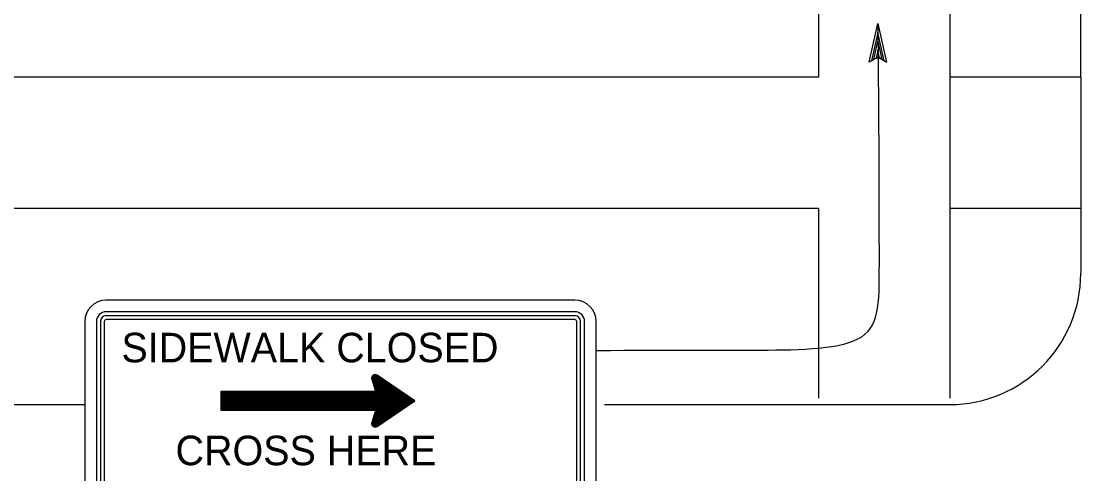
# Model space of a CAD drawing. Extents: x -893 to 867, y -474 to 712.
# Drawn here: x -112.5 to 49.1, y -172 to -101.9 of the extents above; entities that cross this region are included whole.
import ezdxf

# ---------------------------------------------------------------- set-up
doc = ezdxf.new("R2010")
doc.units = 0
for name, color, linetype in [('45 Signing', 7, 'Continuous'), ('56 Stage 3 Anno', 7, 'Continuous'), ('57 Undefined', 7, 'Continuous'), ('60 Nongeo Data', 7, 'Continuous')]:
    doc.layers.add(name, color=color, linetype=linetype)

msp = doc.modelspace()

# ---------------------------------------------------------------- linework, layer by layer
at = {"layer": '45 Signing'}
for p, q in [((-59.1, -156.33), (-54.37, -161.06)), ((-59.09, -156.39), (-58.5, -155.8)), ((-59.08, -156.21), (-58.68, -155.82)), ((-59.07, -156.52), (-58.37, -155.82)), ((-59.07, -156.19), (-54.27, -161)), ((-59.07, -156.51), (-58.52, -158.32)), ((-59.07, -156.52), (-54.46, -161.13)), ((-59.03, -156.65), (-58.26, -155.87)), ((-59.03, -156.08), (-54.18, -160.93)), ((-59, -156.75), (-54.56, -161.19)), ((-58.99, -156.77), (-58.16, -155.94)), ((-58.96, -155.99), (-54.08, -160.86)), ((-58.96, -156.89), (-58.07, -156)), ((-58.92, -157.01), (-57.97, -156.07)), ((-58.88, -155.91), (-53.98, -160.8)), ((-58.88, -157.14), (-57.88, -156.13)), ((-58.84, -157.26), (-57.78, -156.2)), ((-58.81, -157.38), (-57.69, -156.26)), ((-58.78, -155.85), (-53.89, -160.73)), ((-58.77, -157.51), (-57.59, -156.33)), ((-58.73, -157.63), (-57.5, -156.39)), ((-58.69, -157.75), (-57.4, -156.46)), ((-58.66, -155.81), (-53.79, -160.67)), ((-58.66, -157.87), (-57.31, -156.52)), ((-58.62, -158), (-57.21, -156.59)), ((-58.58, -158.12), (-57.12, -156.65)), ((-58.54, -158.24), (-57.02, -156.72)), ((-58.51, -155.8), (-53.7, -160.6)), ((-58.28, -155.86), (-53.6, -160.54)), ((-52.51, -159.8), (-58.25, -155.88)), ((-57.79, -156.2), (-53.51, -160.47)), ((-57.28, -156.54), (-53.41, -160.41)), ((-82.04, -161.27), (-82.04, -158.32)), ((-82.04, -158.32), (-58.52, -158.32)), ((-82.04, -158.33), (-82.03, -158.32)), ((-82.04, -158.49), (-81.87, -158.32)), ((-82.04, -158.65), (-81.71, -158.32)), ((-82.04, -158.81), (-81.55, -158.32)), ((-82.04, -158.97), (-81.39, -158.32)), ((-82.04, -159.13), (-81.23, -158.32)), ((-82.04, -159.29), (-81.07, -158.32)), ((-82.04, -159.45), (-80.91, -158.32)), ((-82.04, -159.61), (-80.75, -158.32)), ((-82.04, -159.77), (-80.59, -158.32)), ((-82.04, -159.93), (-80.43, -158.32)), ((-82.04, -160.09), (-80.27, -158.32)), ((-82.04, -160.25), (-80.11, -158.32)), ((-82.04, -160.41), (-79.95, -158.32)), ((-82.04, -160.57), (-79.79, -158.32)), ((-82.04, -160.73), (-79.63, -158.32)), ((-82.04, -160.89), (-79.47, -158.32)), ((-82.04, -161.06), (-79.31, -158.32)), ((-82.04, -161.22), (-79.15, -158.32)), ((-81.96, -158.32), (-79.01, -161.27)), ((-81.94, -161.27), (-78.99, -158.32)), ((-81.8, -158.32), (-78.85, -161.27)), ((-81.78, -161.27), (-78.83, -158.32)), ((-81.64, -158.32), (-78.69, -161.27)), ((-81.62, -161.27), (-78.67, -158.32)), ((-81.48, -158.32), (-78.53, -161.27)), ((-81.46, -161.27), (-78.51, -158.32)), ((-81.32, -158.32), (-78.37, -161.27)), ((-81.3, -161.27), (-78.35, -158.32)), ((-81.16, -158.32), (-78.21, -161.27)), ((-81.14, -161.27), (-78.18, -158.32)), ((-81, -158.32), (-78.05, -161.27)), ((-80.98, -161.27), (-78.02, -158.32)), ((-80.84, -158.32), (-77.89, -161.27)), ((-80.82, -161.27), (-77.86, -158.32)), ((-80.68, -158.32), (-77.73, -161.27)), ((-80.66, -161.27), (-77.7, -158.32)), ((-80.52, -158.32), (-77.57, -161.27)), ((-80.5, -161.27), (-77.54, -158.32)), ((-80.36, -158.32), (-77.41, -161.27)), ((-80.34, -161.27), (-77.38, -158.32)), ((-80.2, -158.32), (-77.25, -161.27)), ((-80.18, -161.27), (-77.22, -158.32)), ((-80.04, -158.32), (-77.09, -161.27)), ((-80.02, -161.27), (-77.06, -158.32)), ((-79.88, -158.32), (-76.93, -161.27)), ((-79.86, -161.27), (-76.9, -158.32)), ((-79.72, -158.32), (-76.77, -161.27)), ((-79.69, -161.27), (-76.74, -158.32)), ((-79.56, -158.32), (-76.61, -161.27)), ((-79.53, -161.27), (-76.58, -158.32)), ((-79.4, -158.32), (-76.45, -161.27)), ((-79.37, -161.27), (-76.42, -158.32)), ((-79.24, -158.32), (-76.29, -161.27)), ((-79.21, -161.27), (-76.26, -158.32)), ((-79.08, -158.32), (-76.13, -161.27)), ((-79.05, -161.27), (-76.1, -158.32)), ((-78.92, -158.32), (-75.96, -161.27)), ((-78.89, -161.27), (-75.94, -158.32)), ((-78.76, -158.32), (-75.8, -161.27)), ((-78.73, -161.27), (-75.78, -158.32)), ((-78.6, -158.32), (-75.64, -161.27)), ((-78.57, -161.27), (-75.62, -158.32)), ((-78.44, -158.32), (-75.48, -161.27)), ((-78.41, -161.27), (-75.46, -158.32)), ((-78.28, -158.32), (-75.32, -161.27)), ((-78.25, -161.27), (-75.3, -158.32)), ((-78.12, -158.32), (-75.16, -161.27)), ((-78.09, -161.27), (-75.14, -158.32)), ((-77.96, -158.32), (-75, -161.27)), ((-77.93, -161.27), (-74.98, -158.32)), ((-77.8, -158.32), (-74.84, -161.27)), ((-77.77, -161.27), (-74.82, -158.32)), ((-77.63, -158.32), (-74.68, -161.27)), ((-77.61, -161.27), (-74.66, -158.32)), ((-77.47, -158.32), (-74.52, -161.27)), ((-77.45, -161.27), (-74.5, -158.32)), ((-77.31, -158.32), (-74.36, -161.27)), ((-77.29, -161.27), (-74.34, -158.32)), ((-77.15, -158.32), (-74.2, -161.27)), ((-77.13, -161.27), (-74.18, -158.32)), ((-76.99, -158.32), (-74.04, -161.27)), ((-76.97, -161.27), (-74.02, -158.32)), ((-76.83, -158.32), (-73.88, -161.27)), ((-76.81, -161.27), (-73.85, -158.32)), ((-76.67, -158.32), (-73.72, -161.27)), ((-76.65, -161.27), (-73.69, -158.32)), ((-76.51, -158.32), (-73.56, -161.27)), ((-76.49, -161.27), (-73.53, -158.32)), ((-76.35, -158.32), (-73.4, -161.27)), ((-76.33, -161.27), (-73.37, -158.32)), ((-76.19, -158.32), (-73.24, -161.27)), ((-76.17, -161.27), (-73.21, -158.32)), ((-76.03, -158.32), (-73.08, -161.27)), ((-76.01, -161.27), (-73.05, -158.32)), ((-75.87, -158.32), (-72.92, -161.27)), ((-75.85, -161.27), (-72.89, -158.32)), ((-75.71, -158.32), (-72.76, -161.27)), ((-75.69, -161.27), (-72.73, -158.32)), ((-75.55, -158.32), (-72.6, -161.27)), ((-75.53, -161.27), (-72.57, -158.32)), ((-75.39, -158.32), (-72.44, -161.27)), ((-75.36, -161.27), (-72.41, -158.32)), ((-75.23, -158.32), (-72.28, -161.27)), ((-75.2, -161.27), (-72.25, -158.32)), ((-75.07, -158.32), (-72.12, -161.27)), ((-75.04, -161.27), (-72.09, -158.32)), ((-74.91, -158.32), (-71.96, -161.27)), ((-74.88, -161.27), (-71.93, -158.32)), ((-74.75, -158.32), (-71.8, -161.27)), ((-74.72, -161.27), (-71.77, -158.32)), ((-74.59, -158.32), (-71.63, -161.27)), ((-74.56, -161.27), (-71.61, -158.32)), ((-74.43, -158.32), (-71.47, -161.27)), ((-74.4, -161.27), (-71.45, -158.32)), ((-74.27, -158.32), (-71.31, -161.27)), ((-74.24, -161.27), (-71.29, -158.32)), ((-74.11, -158.32), (-71.15, -161.27)), ((-74.08, -161.27), (-71.13, -158.32)), ((-73.95, -158.32), (-70.99, -161.27)), ((-73.92, -161.27), (-70.97, -158.32)), ((-73.79, -158.32), (-70.83, -161.27)), ((-73.76, -161.27), (-70.81, -158.32)), ((-73.63, -158.32), (-70.67, -161.27)), ((-73.6, -161.27), (-70.65, -158.32)), ((-73.47, -158.32), (-70.51, -161.27)), ((-73.44, -161.27), (-70.49, -158.32)), ((-73.3, -158.32), (-70.35, -161.27)), ((-73.28, -161.27), (-70.33, -158.32)), ((-73.14, -158.32), (-70.19, -161.27)), ((-73.12, -161.27), (-70.17, -158.32)), ((-72.98, -158.32), (-70.03, -161.27)), ((-72.96, -161.27), (-70.01, -158.32)), ((-72.82, -158.32), (-69.87, -161.27)), ((-72.8, -161.27), (-69.85, -158.32)), ((-72.66, -158.32), (-69.71, -161.27)), ((-72.64, -161.27), (-69.69, -158.32)), ((-72.5, -158.32), (-69.55, -161.27)), ((-72.48, -161.27), (-69.52, -158.32)), ((-72.34, -158.32), (-69.39, -161.27)), ((-72.32, -161.27), (-69.36, -158.32)), ((-72.18, -158.32), (-69.23, -161.27)), ((-72.16, -161.27), (-69.2, -158.32)), ((-72.02, -158.32), (-69.07, -161.27)), ((-72, -161.27), (-69.04, -158.32)), ((-71.86, -158.32), (-68.91, -161.27)), ((-71.84, -161.27), (-68.88, -158.32)), ((-71.7, -158.32), (-68.75, -161.27)), ((-71.68, -161.27), (-68.72, -158.32)), ((-71.54, -158.32), (-68.59, -161.27)), ((-71.52, -161.27), (-68.56, -158.32)), ((-71.38, -158.32), (-68.43, -161.27)), ((-71.36, -161.27), (-68.4, -158.32)), ((-71.22, -158.32), (-68.27, -161.27)), ((-71.2, -161.27), (-68.24, -158.32)), ((-71.06, -158.32), (-68.11, -161.27)), ((-71.03, -161.27), (-68.08, -158.32)), ((-70.9, -158.32), (-67.95, -161.27)), ((-70.87, -161.27), (-67.92, -158.32)), ((-70.74, -158.32), (-67.79, -161.27)), ((-70.71, -161.27), (-67.76, -158.32)), ((-70.58, -158.32), (-67.63, -161.27)), ((-70.55, -161.27), (-67.6, -158.32)), ((-70.42, -158.32), (-67.47, -161.27)), ((-70.39, -161.27), (-67.44, -158.32)), ((-70.26, -158.32), (-67.3, -161.27)), ((-70.23, -161.27), (-67.28, -158.32)), ((-70.1, -158.32), (-67.14, -161.27)), ((-70.07, -161.27), (-67.12, -158.32)), ((-69.94, -158.32), (-66.98, -161.27)), ((-69.91, -161.27), (-66.96, -158.32)), ((-69.78, -158.32), (-66.82, -161.27)), ((-69.75, -161.27), (-66.8, -158.32)), ((-69.62, -158.32), (-66.66, -161.27)), ((-69.59, -161.27), (-66.64, -158.32)), ((-69.46, -158.32), (-66.5, -161.27)), ((-69.43, -161.27), (-66.48, -158.32)), ((-69.3, -158.32), (-66.34, -161.27)), ((-69.27, -161.27), (-66.32, -158.32)), ((-69.14, -158.32), (-66.18, -161.27)), ((-69.11, -161.27), (-66.16, -158.32)), ((-68.97, -158.32), (-66.02, -161.27)), ((-68.95, -161.27), (-66, -158.32)), ((-68.81, -158.32), (-65.86, -161.27)), ((-68.79, -161.27), (-65.84, -158.32)), ((-68.65, -158.32), (-65.7, -161.27)), ((-68.63, -161.27), (-65.68, -158.32)), ((-68.49, -158.32), (-65.54, -161.27)), ((-68.47, -161.27), (-65.52, -158.32)), ((-68.33, -158.32), (-65.38, -161.27)), ((-68.31, -161.27), (-65.36, -158.32)), ((-68.17, -158.32), (-65.22, -161.27)), ((-68.15, -161.27), (-65.19, -158.32)), ((-68.01, -158.32), (-65.06, -161.27)), ((-67.99, -161.27), (-65.03, -158.32)), ((-67.85, -158.32), (-64.9, -161.27)), ((-67.83, -161.27), (-64.87, -158.32)), ((-67.69, -158.32), (-64.74, -161.27)), ((-67.67, -161.27), (-64.71, -158.32)), ((-67.53, -158.32), (-64.58, -161.27)), ((-67.51, -161.27), (-64.55, -158.32)), ((-67.37, -158.32), (-64.42, -161.27)), ((-67.35, -161.27), (-64.39, -158.32)), ((-67.21, -158.32), (-64.26, -161.27)), ((-67.19, -161.27), (-64.23, -158.32)), ((-67.05, -158.32), (-64.1, -161.27)), ((-67.03, -161.27), (-64.07, -158.32)), ((-66.89, -158.32), (-63.94, -161.27)), ((-66.86, -161.27), (-63.91, -158.32)), ((-66.73, -158.32), (-63.78, -161.27)), ((-66.7, -161.27), (-63.75, -158.32)), ((-66.57, -158.32), (-63.62, -161.27)), ((-66.54, -161.27), (-63.59, -158.32)), ((-66.41, -158.32), (-63.46, -161.27)), ((-66.38, -161.27), (-63.43, -158.32)), ((-66.25, -158.32), (-63.3, -161.27)), ((-66.22, -161.27), (-63.27, -158.32)), ((-66.09, -158.32), (-63.13, -161.27)), ((-66.06, -161.27), (-63.11, -158.32)), ((-65.93, -158.32), (-62.97, -161.27)), ((-65.9, -161.27), (-62.95, -158.32)), ((-65.77, -158.32), (-62.81, -161.27)), ((-65.74, -161.27), (-62.79, -158.32)), ((-65.61, -158.32), (-62.65, -161.27)), ((-65.58, -161.27), (-62.63, -158.32)), ((-65.45, -158.32), (-62.49, -161.27)), ((-65.42, -161.27), (-62.47, -158.32)), ((-65.29, -158.32), (-62.33, -161.27)), ((-65.26, -161.27), (-62.31, -158.32)), ((-65.13, -158.32), (-62.17, -161.27)), ((-65.1, -161.27), (-62.15, -158.32)), ((-64.97, -158.32), (-62.01, -161.27)), ((-64.94, -161.27), (-61.99, -158.32)), ((-64.81, -158.32), (-61.85, -161.27)), ((-64.78, -161.27), (-61.83, -158.32)), ((-64.64, -158.32), (-61.69, -161.27)), ((-64.62, -161.27), (-61.67, -158.32)), ((-64.48, -158.32), (-61.53, -161.27)), ((-64.46, -161.27), (-61.51, -158.32)), ((-64.32, -158.32), (-61.37, -161.27)), ((-64.3, -161.27), (-61.35, -158.32)), ((-64.16, -158.32), (-61.21, -161.27)), ((-64.14, -161.27), (-61.19, -158.32)), ((-64, -158.32), (-61.05, -161.27)), ((-63.98, -161.27), (-61.03, -158.32)), ((-63.84, -158.32), (-60.89, -161.27)), ((-63.82, -161.27), (-60.86, -158.32)), ((-63.68, -158.32), (-60.73, -161.27)), ((-63.66, -161.27), (-60.7, -158.32)), ((-63.52, -158.32), (-60.57, -161.27)), ((-63.5, -161.27), (-60.54, -158.32)), ((-63.36, -158.32), (-60.41, -161.27)), ((-63.34, -161.27), (-60.38, -158.32)), ((-63.2, -158.32), (-60.25, -161.27)), ((-63.18, -161.27), (-60.22, -158.32)), ((-63.04, -158.32), (-60.09, -161.27)), ((-63.02, -161.27), (-60.06, -158.32)), ((-62.88, -158.32), (-59.93, -161.27)), ((-62.86, -161.27), (-59.9, -158.32)), ((-62.72, -158.32), (-59.77, -161.27)), ((-62.7, -161.27), (-59.74, -158.32)), ((-62.56, -158.32), (-59.61, -161.27)), ((-62.53, -161.27), (-59.58, -158.32)), ((-62.4, -158.32), (-59.45, -161.27)), ((-62.37, -161.27), (-59.42, -158.32)), ((-62.24, -158.32), (-59.29, -161.27)), ((-62.21, -161.27), (-59.26, -158.32)), ((-62.08, -158.32), (-59.13, -161.27)), ((-62.05, -161.27), (-59.1, -158.32)), ((-61.92, -158.32), (-58.97, -161.27)), ((-61.89, -161.27), (-58.94, -158.32)), ((-61.76, -158.32), (-58.8, -161.27)), ((-61.73, -161.27), (-58.78, -158.32)), ((-61.6, -158.32), (-58.64, -161.27)), ((-61.57, -161.27), (-58.62, -158.32)), ((-61.44, -158.32), (-56.94, -162.82)), ((-61.41, -161.27), (-56.92, -156.78)), ((-61.28, -158.32), (-56.84, -162.75)), ((-61.25, -161.27), (-56.83, -156.85)), ((-61.12, -158.32), (-56.75, -162.69)), ((-61.09, -161.27), (-56.73, -156.91)), ((-60.96, -158.32), (-56.65, -162.62)), ((-60.93, -161.27), (-56.64, -156.98)), ((-60.8, -158.32), (-56.56, -162.56)), ((-60.77, -161.27), (-56.54, -157.04)), ((-60.64, -158.32), (-56.46, -162.49)), ((-60.61, -161.27), (-56.45, -157.11)), ((-60.48, -158.32), (-56.37, -162.43)), ((-60.45, -161.27), (-56.35, -157.17)), ((-60.31, -158.32), (-56.27, -162.36)), ((-60.29, -161.27), (-56.26, -157.24)), ((-60.15, -158.32), (-56.18, -162.3)), ((-60.13, -161.27), (-56.16, -157.3)), ((-59.99, -158.32), (-56.08, -162.23)), ((-59.97, -161.27), (-56.07, -157.37)), ((-59.83, -158.32), (-55.99, -162.17)), ((-59.81, -161.27), (-55.97, -157.43)), ((-59.67, -158.32), (-55.89, -162.1)), ((-59.65, -161.27), (-55.88, -157.5)), ((-59.51, -158.32), (-55.8, -162.04)), ((-59.49, -161.27), (-55.78, -157.56)), ((-59.35, -158.32), (-55.7, -161.97)), ((-59.33, -161.27), (-55.69, -157.63)), ((-59.19, -158.32), (-55.61, -161.91)), ((-59.17, -161.27), (-55.59, -157.69)), ((-59.03, -158.32), (-55.51, -161.84)), ((-59.01, -161.27), (-55.49, -157.76)), ((-58.94, -162.65), (-54.64, -158.35)), ((-58.93, -156.98), (-54.65, -161.26)), ((-58.87, -162.42), (-54.73, -158.28)), ((-58.87, -158.32), (-55.41, -161.78)), ((-58.86, -157.21), (-54.75, -161.32)), ((-58.85, -161.27), (-55.4, -157.82)), ((-58.8, -162.19), (-54.83, -158.22)), ((-58.79, -157.44), (-54.84, -161.39)), ((-58.73, -161.96), (-54.92, -158.15)), ((-58.72, -157.67), (-54.94, -161.45)), ((-58.71, -158.32), (-55.32, -161.71)), ((-58.69, -161.27), (-55.3, -157.89)), ((-58.66, -161.73), (-55.02, -158.09)), ((-58.65, -157.9), (-55.03, -161.52)), ((-58.59, -161.5), (-55.11, -158.02)), ((-58.58, -158.13), (-55.13, -161.58)), ((-58.55, -158.32), (-55.22, -161.65)), ((-58.53, -161.27), (-55.21, -157.96)), ((-56.78, -156.88), (-53.32, -160.34)), ((-56.27, -157.23), (-53.22, -160.28)), ((-55.77, -157.57), (-53.13, -160.21)), ((-55.26, -157.92), (-53.03, -160.15)), ((-54.76, -158.26), (-52.94, -160.08)), ((-82.04, -158.4), (-79.17, -161.27)), ((-82.04, -158.56), (-79.33, -161.27)), ((-82.04, -158.72), (-79.49, -161.27)), ((-82.04, -158.88), (-79.65, -161.27)), ((-82.04, -159.04), (-79.81, -161.27)), ((-82.04, -159.2), (-79.97, -161.27)), ((-82.04, -159.36), (-80.13, -161.27)), ((-82.04, -159.52), (-80.29, -161.27)), ((-82.04, -159.68), (-80.46, -161.27)), ((-82.04, -159.84), (-80.62, -161.27)), ((-82.04, -160), (-80.78, -161.27)), ((-59.09, -163.28), (-54.35, -158.54)), ((-59.08, -163.11), (-54.45, -158.48)), ((-59.07, -163.42), (-54.26, -158.61)), ((-59.02, -163.53), (-54.16, -158.67)), ((-59.01, -162.88), (-54.54, -158.41)), ((-58.95, -163.62), (-54.07, -158.74)), ((-58.86, -163.69), (-53.97, -158.8)), ((-58.76, -163.75), (-53.87, -158.87)), ((-58.63, -163.79), (-53.78, -158.93)), ((-58.48, -163.79), (-53.68, -159)), ((-58.25, -163.71), (-52.51, -159.8)), ((-58.21, -163.69), (-53.59, -159.06)), ((-57.71, -163.34), (-53.49, -159.13)), ((-57.2, -163), (-53.4, -159.19)), ((-56.7, -162.65), (-53.3, -159.26)), ((-56.19, -162.31), (-53.21, -159.32)), ((-55.69, -161.96), (-53.11, -159.39)), ((-55.18, -161.62), (-53.02, -159.45)), ((-54.68, -161.27), (-52.92, -159.52)), ((-54.25, -158.61), (-52.84, -160.02)), ((-54.17, -160.93), (-52.83, -159.58)), ((-53.75, -158.95), (-52.75, -159.95)), ((-53.67, -160.58), (-52.73, -159.65)), ((-53.24, -159.3), (-52.65, -159.89)), ((-53.16, -160.24), (-52.64, -159.71)), ((-52.74, -159.64), (-52.55, -159.82)), ((-52.66, -159.89), (-52.54, -159.78)), ((-82.04, -160.16), (-80.94, -161.27)), ((-82.04, -160.32), (-81.1, -161.27)), ((-82.04, -160.48), (-81.26, -161.27)), ((-82.04, -160.65), (-81.42, -161.27)), ((-82.04, -160.81), (-81.58, -161.27)), ((-82.04, -160.97), (-81.74, -161.27)), ((-82.04, -161.13), (-81.9, -161.27)), ((-58.52, -161.27), (-82.04, -161.27)), ((-58.52, -161.27), (-59.07, -163.08)), ((-58.62, -161.61), (-57.23, -163.01)), ((-58.59, -161.49), (-57.13, -162.95)), ((-58.55, -161.37), (-57.03, -162.88)), ((-59.1, -163.23), (-58.53, -163.79)), ((-59.07, -163.09), (-58.39, -163.77)), ((-59.04, -162.96), (-58.28, -163.72)), ((-59, -162.84), (-58.18, -163.66)), ((-58.96, -162.72), (-58.08, -163.6)), ((-58.92, -162.6), (-57.99, -163.53)), ((-58.89, -162.47), (-57.89, -163.47)), ((-58.85, -162.35), (-57.8, -163.4)), ((-58.81, -162.23), (-57.7, -163.34)), ((-58.77, -162.1), (-57.61, -163.27)), ((-58.74, -161.98), (-57.51, -163.21)), ((-58.7, -161.86), (-57.42, -163.14)), ((-58.66, -161.74), (-57.32, -163.08)), ((-59.07, -163.41), (-58.72, -163.77))]:
    msp.add_line(p, q, dxfattribs=at)
for centre, start, end in [((-58.54, -156.35), 57.8013, 196.9383), ((-58.54, -163.24), 163.0617, 302.1987)]:
    msp.add_arc(centre, 0.554, start, end, dxfattribs=at)
at = {"layer": '56 Stage 3 Anno'}
msp.add_lwpolyline([(16.8, -108.18), (18.12, -102.28), (19.43, -108.18), (19.08, -107.97), (18.12, -103.65), (17.15, -107.98), (17.5, -107.77), (18.12, -105), (18.73, -107.76), (18.38, -107.55), (18.12, -106.36), (17.85, -107.56), (18.12, -107.4), (19.43, -108.18), (18.12, -107.4)], close=True, dxfattribs=at)
msp.add_open_spline([(18.12, -102.28), (18.3, -122.89), (18.3, -141.92), (18.3, -152.11), (-1.3, -152.11), (-12.91, -152.11), (-24.83, -152.17)], degree=3, dxfattribs=at)
at = {"layer": '60 Nongeo Data'}
for p, q in [((49.08, -110.49), (49.08, 104.36)), ((9.08, -97.63), (9.08, -110.49)), ((29.08, -98.8), (29.08, -110.49)), ((9.08, -110.49), (-464.11, -110.49)), ((49.08, -110.49), (29.08, -110.49)), ((29.08, -110.49), (29.08, -130.49)), ((49.08, -110.49), (49.08, -130.49)), ((9.08, -130.49), (-464.11, -130.49)), ((9.08, -130.49), (9.08, -159.4)), ((29.08, -130.49), (29.08, -159.4)), ((49.08, -130.49), (29.08, -130.49)), ((49.08, -130.49), (49.08, -140.36)), ((-484.11, -160.36), (-102.84, -160.36)), ((-23.58, -160.36), (29.08, -160.36))]:
    msp.add_line(p, q, dxfattribs=at)
for points in [[(-28.1, -144.44), (-99.57, -144.44)], [(-28.1, -146.23), (-99.57, -146.23)], [(-28.1, -146.82), (-99.57, -146.82)], [(-102.84, -147.71), (-102.84, -171.98)], [(-101.06, -147.71), (-101.06, -171.98)], [(-100.46, -147.71), (-100.46, -171.98)], [(-99.87, -147.71), (-99.87, -171.98)], [(-28.1, -147.42), (-99.57, -147.42)], [(-27.8, -171.98), (-27.8, -147.71)], [(-27.21, -171.98), (-27.21, -147.71)], [(-26.61, -171.98), (-26.61, -147.71)], [(-24.83, -171.98), (-24.83, -147.71)]]:
    msp.add_lwpolyline(points, dxfattribs=at)
for centre, radius, start, end in [((29.08, -140.36), 20, 270, 0), ((-99.57, -147.71), 3.27, 90, 180), ((-28.1, -147.71), 3.27, 0, 90), ((-99.57, -147.71), 1.49, 90, 180), ((-99.57, -147.71), 0.892, 90, 180), ((-28.1, -147.71), 1.49, 0, 90), ((-28.1, -147.71), 0.892, 0, 90), ((-99.57, -147.71), 0.297, 90, 180), ((-99.57, -147.71), 0.297, 90, 180), ((-28.1, -147.71), 0.297, 0, 90), ((-28.1, -147.71), 0.297, 0, 90)]:
    msp.add_arc(centre, radius, start, end, dxfattribs=at)

# ---------------------------------------------------------------- texts
at = {"layer": '57 Undefined'}
for s, p in [('SIDEWALK CLOSED', (-97.25, -153.93)), ('CROSS HERE', (-89, -169.61))]:
    msp.add_text(s, height=4.5, dxfattribs=at).set_placement(p)

doc.saveas('drawing.dxf')
